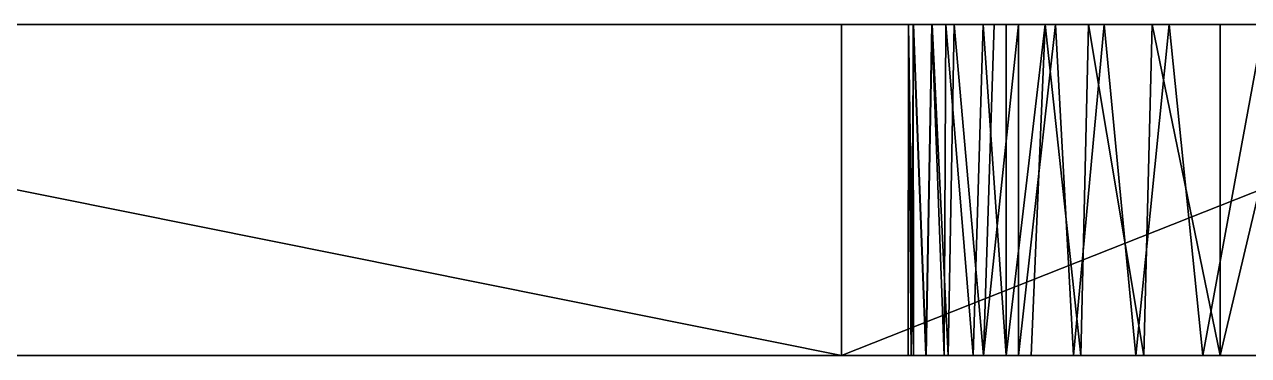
# Model space of a CAD drawing. Header units: inches. Extents: x 62 to 1153, y 3 to 780.
# Drawn here: x 387.4 to 402.19, y 238.4 to 242.4 of the extents above; entities that cross this region are included whole.
import ezdxf

# ---------------------------------------------------------------- set-up
doc = ezdxf.new("R2010")
doc.units = ezdxf.units.IN
doc.header["$MEASUREMENT"] = 0
doc.layers.add('ConstLine', color=6, linetype='Continuous')

msp = doc.modelspace()

# ---------------------------------------------------------------- linework, layer by layer
at = {"layer": 'ConstLine'}
for points in [[(377.371, 242.405), (402.371, 242.405, 25.964), (427.371, 242.405)], [(399.729, 242.405, 33.633), (399.258, 242.405, 33.213), (377.371, 242.405, 48)], [(398.982, 242.405, 32.893), (377.371, 242.405, 48), (399.258, 242.405, 33.213)], [(397.271, 242.405, 48), (397.271, 242.405, 43.9), (377.371, 242.405, 48)], [(377.371, 242.405, 48), (397.271, 242.405, 43.9), (399.729, 242.405, 33.633)], [(398.36, 242.405, 31.795), (377.371, 242.405, 48), (398.531, 242.405, 32.181)], [(398.531, 242.405, 32.181), (377.371, 242.405, 48), (398.982, 242.405, 32.893)], [(398.136, 242.405, 30.983), (377.371, 242.405, 48), (398.36, 242.405, 31.795)], [(398.079, 242.405, 30.354), (377.371, 242.405, 48), (398.136, 242.405, 30.983)], [(398.365, 242.405, 28.703), (377.371, 242.405), (398.141, 242.405, 29.514)], [(398.141, 242.405, 29.514), (377.371, 242.405, 48), (398.079, 242.405, 30.354)], [(400.441, 242.405, 26.413), (401.226, 242.405, 26.11), (377.371, 242.405)], [(377.371, 242.405), (401.226, 242.405, 26.11), (402.371, 242.405, 25.964)], [(399.116, 242.405, 27.441), (377.371, 242.405), (398.631, 242.405, 28.13)], [(398.631, 242.405, 28.13), (377.371, 242.405), (398.365, 242.405, 28.703)], [(399.407, 242.405, 27.135), (377.371, 242.405), (399.116, 242.405, 27.441)], [(399.854, 242.405, 26.766), (377.371, 242.405), (399.407, 242.405, 27.135)], [(400.441, 242.405, 26.413), (377.371, 242.405), (399.854, 242.405, 26.766)], [(377.371, 242.405, 48), (398.141, 242.405, 29.514), (377.371, 242.405)], [(377.371, 242.405, 48), (377.371, 238.405, 48), (397.271, 238.405, 48)], [(377.371, 242.405, 48), (397.271, 238.405, 48), (397.271, 242.405, 48)], [(407.371, 242.405, 43.9), (401.845, 242.405, 34.515), (397.271, 242.405, 43.9)], [(401.845, 242.405, 34.515), (401.023, 242.405, 34.33), (397.271, 242.405, 43.9)], [(401.023, 242.405, 34.33), (400.252, 242.405, 33.989), (397.271, 242.405, 43.9)], [(400.252, 242.405, 33.989), (399.729, 242.405, 33.633), (397.271, 242.405, 43.9)], [(397.271, 242.405, 43.9), (397.271, 242.405, 48), (397.271, 238.405, 48)], [(397.271, 242.405, 43.9), (397.271, 238.405, 48), (397.271, 238.405, 43.9)], [(407.371, 238.405, 43.9), (407.371, 242.405, 43.9), (397.271, 238.405, 43.9)], [(397.271, 242.405, 43.9), (397.271, 238.405, 43.9), (407.371, 242.405, 43.9)], [(398.141, 238.405, 30.982), (398.074, 238.405, 30.354), (398.079, 242.405, 30.354)], [(398.079, 242.405, 30.354), (398.074, 238.405, 30.354), (398.11, 238.405, 29.723)], [(398.141, 238.405, 30.982), (398.079, 242.405, 30.354), (398.136, 242.405, 30.983)], [(398.079, 242.405, 30.354), (398.11, 238.405, 29.723), (398.141, 242.405, 29.514)], [(398.11, 238.405, 29.723), (398.294, 238.405, 28.902), (398.141, 242.405, 29.514)], [(398.289, 238.405, 31.597), (398.136, 242.405, 30.983), (398.36, 242.405, 31.795)], [(398.141, 238.405, 30.982), (398.136, 242.405, 30.983), (398.289, 238.405, 31.597)], [(398.294, 238.405, 28.902), (398.365, 242.405, 28.703), (398.141, 242.405, 29.514)], [(398.51, 238.405, 32.133), (398.289, 238.405, 31.597), (398.36, 242.405, 31.795)], [(398.365, 242.405, 28.703), (398.294, 238.405, 28.902), (398.557, 238.405, 28.27)], [(398.51, 238.405, 32.133), (398.36, 242.405, 31.795), (398.531, 242.405, 32.181)], [(398.365, 242.405, 28.703), (398.557, 238.405, 28.27), (398.631, 242.405, 28.13)], [(398.51, 238.405, 32.133), (398.531, 242.405, 32.181), (398.861, 238.405, 32.721)], [(398.531, 242.405, 32.181), (398.982, 242.405, 32.893), (398.861, 238.405, 32.721)], [(398.557, 238.405, 28.27), (398.986, 238.405, 27.607), (398.631, 242.405, 28.13)], [(399.116, 242.405, 27.441), (398.631, 242.405, 28.13), (398.986, 238.405, 27.607)], [(398.982, 242.405, 32.893), (399.258, 238.405, 33.213), (398.861, 238.405, 32.721)], [(399.258, 238.405, 33.213), (398.982, 242.405, 32.893), (399.258, 242.405, 33.213)], [(399.407, 242.405, 27.135), (398.986, 238.405, 27.607), (399.407, 238.405, 27.135)], [(398.986, 238.405, 27.607), (399.407, 242.405, 27.135), (399.116, 242.405, 27.441)], [(399.729, 242.405, 33.633), (399.258, 238.405, 33.213), (399.258, 242.405, 33.213)], [(399.729, 242.405, 33.633), (399.563, 238.405, 33.503), (399.258, 238.405, 33.213)], [(400.071, 238.405, 26.617), (399.854, 242.405, 26.766), (399.407, 238.405, 27.135)], [(399.407, 238.405, 27.135), (399.854, 242.405, 26.766), (399.407, 242.405, 27.135)], [(400.16, 238.405, 33.937), (399.563, 238.405, 33.503), (399.729, 242.405, 33.633)], [(399.729, 242.405, 33.633), (400.252, 242.405, 33.989), (400.16, 238.405, 33.937)], [(400.071, 238.405, 26.617), (400.441, 242.405, 26.413), (399.854, 242.405, 26.766)], [(400.441, 242.405, 26.413), (400.071, 238.405, 26.617), (400.824, 238.405, 26.238)], [(400.922, 238.405, 34.297), (400.16, 238.405, 33.937), (400.252, 242.405, 33.989)], [(400.922, 238.405, 34.297), (400.252, 242.405, 33.989), (401.023, 242.405, 34.33)], [(401.226, 242.405, 26.11), (400.441, 242.405, 26.413), (400.824, 238.405, 26.238)], [(400.824, 238.405, 26.238), (401.636, 238.405, 26.013), (401.226, 242.405, 26.11)], [(401.845, 238.405, 34.51), (400.922, 238.405, 34.297), (401.023, 242.405, 34.33)], [(401.023, 242.405, 34.33), (401.845, 242.405, 34.515), (401.845, 238.405, 34.51)], [(401.636, 238.405, 26.013), (402.371, 242.405, 25.964), (401.226, 242.405, 26.11)], [(402.476, 238.405, 25.951), (402.371, 242.405, 25.964), (401.636, 238.405, 26.013)], [(401.845, 242.405, 34.515), (407.371, 242.405, 43.9), (402.791, 242.405, 34.512)], [(402.791, 242.405, 34.512), (402.476, 238.405, 34.546), (401.845, 238.405, 34.51)], [(401.845, 242.405, 34.515), (402.791, 242.405, 34.512), (401.845, 238.405, 34.51)], [(402.001, 238.405, 4), (400.824, 238.405, 26.238), (377.371, 238.405, 4)], [(398.289, 238.405, 31.597), (398.51, 238.405, 32.133), (377.371, 238.405, 48)], [(399.563, 238.405, 33.503), (377.371, 238.405, 48), (399.258, 238.405, 33.213)], [(377.371, 238.405, 48), (397.271, 238.405, 43.9), (397.271, 238.405, 48)], [(398.074, 238.405, 30.354), (398.141, 238.405, 30.982), (377.371, 238.405, 48)], [(377.371, 238.405, 48), (399.563, 238.405, 33.503), (397.271, 238.405, 43.9)], [(399.258, 238.405, 33.213), (377.371, 238.405, 48), (398.861, 238.405, 32.721)], [(398.51, 238.405, 32.133), (398.861, 238.405, 32.721), (377.371, 238.405, 48)], [(398.289, 238.405, 31.597), (377.371, 238.405, 48), (398.141, 238.405, 30.982)], [(398.074, 238.405, 30.354), (377.371, 238.405, 48), (398.11, 238.405, 29.723)], [(398.986, 238.405, 27.607), (377.371, 238.405, 4), (399.407, 238.405, 27.135)], [(399.407, 238.405, 27.135), (377.371, 238.405, 4), (400.071, 238.405, 26.617)], [(398.294, 238.405, 28.902), (377.371, 238.405, 4), (398.557, 238.405, 28.27)], [(398.294, 238.405, 28.902), (398.11, 238.405, 29.723), (377.371, 238.405, 4)], [(400.071, 238.405, 26.617), (377.371, 238.405, 4), (400.824, 238.405, 26.238)], [(377.371, 238.405, 48), (377.371, 238.405, 4), (398.11, 238.405, 29.723)], [(398.557, 238.405, 28.27), (377.371, 238.405, 4), (398.986, 238.405, 27.607)], [(400.16, 238.405, 33.937), (397.271, 238.405, 43.9), (399.563, 238.405, 33.503)], [(407.371, 238.405, 43.9), (397.271, 238.405, 43.9), (402.476, 238.405, 34.546)], [(400.922, 238.405, 34.297), (397.271, 238.405, 43.9), (400.16, 238.405, 33.937)], [(400.922, 238.405, 34.297), (401.845, 238.405, 34.51), (397.271, 238.405, 43.9)], [(401.845, 238.405, 34.51), (402.476, 238.405, 34.546), (397.271, 238.405, 43.9)], [(401.636, 238.405, 26.013), (400.824, 238.405, 26.238), (402.001, 238.405, 4)], [(402.476, 238.405, 25.951), (401.636, 238.405, 26.013), (402.001, 238.405, 4)], [(402.897, 238.405, 25.982), (402.476, 238.405, 25.951), (402.001, 238.405, 4)], [(402.897, 238.405, 25.982), (402.001, 238.405, 4), (403.916, 238.405, 26.243)], [(402.001, 238.405, 4), (427.371, 238.405, 4), (403.916, 238.405, 26.243)]]:
    msp.add_3dface(points, dxfattribs=at)

doc.saveas('drawing.dxf')
